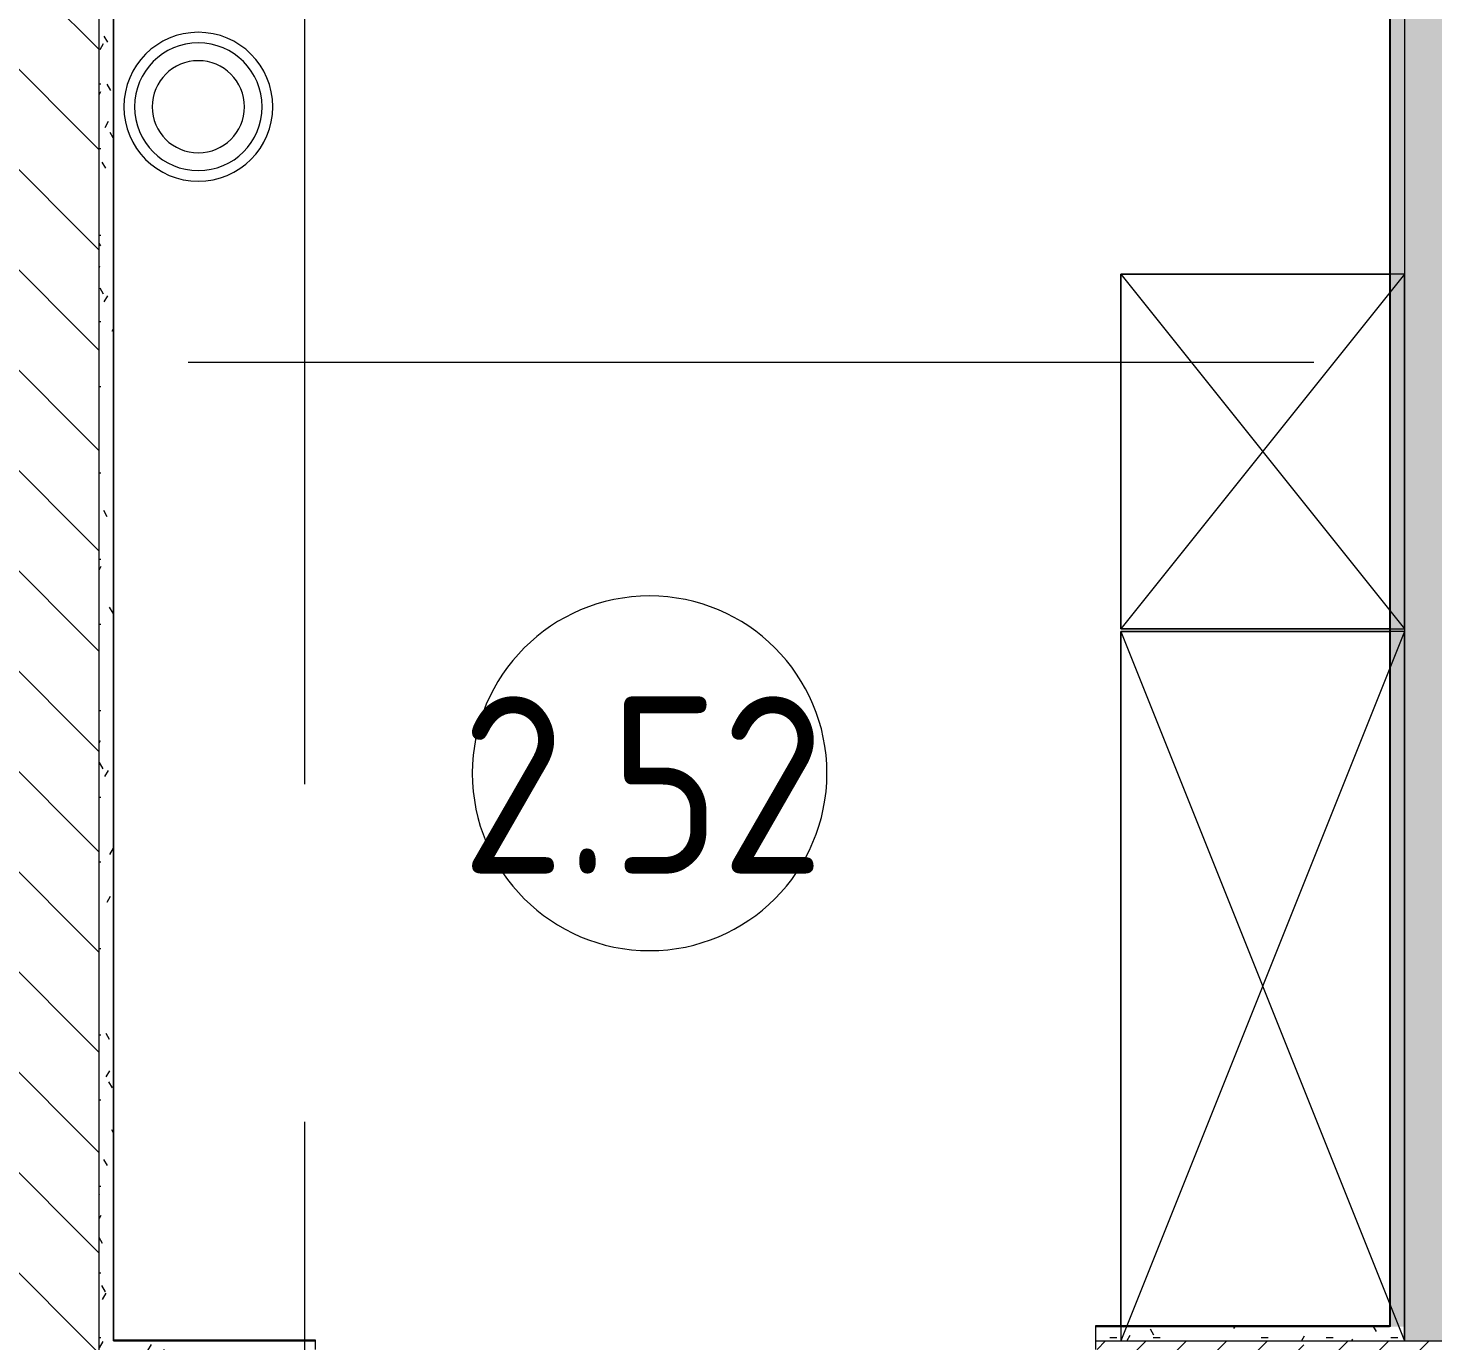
# Model space of a CAD drawing. Header units: millimetres. Extents: x 81609 to 272668, y -8553 to 29000.
# Drawn here: x 88970 to 90951, y 13620 to 15471 of the extents above; entities that cross this region are included whole.
import ezdxf

# ---------------------------------------------------------------- set-up
doc = ezdxf.new("R2010")
doc.units = ezdxf.units.MM
doc.linetypes.add('Осевая', pattern=[3175, 635, -476.25, 1587.5, -476.25])
for name, color, linetype, lineweight in [('A-AREA-IDEN', 7, 'Continuous', 9), ('A-WALL', 7, 'Continuous', 9), ('I-WALL', 7, 'Continuous', 9), ('P-SANR-FIXT', 7, 'Continuous', 9), ('Оси-2', 7, 'Осевая', 9)]:
    doc.layers.add(name, color=color, linetype=linetype, lineweight=lineweight)
for name, color, linetype, lineweight, true_color in [('A-WALL-1', 7, 'Continuous', 9, 0x3c3c3c), ('A-WALL-FNSH-1', 7, 'Continuous', 9, 0x3c3c3c), ('I-FURN-1', 7, 'Continuous', 9, 0xf0f0f0)]:
    doc.layers.add(name, color=color, linetype=linetype, lineweight=lineweight, true_color=true_color)
doc.styles.add('GOST Common_1', font='GOST_Common.ttf', dxfattribs={"width": 0.9, "height": 250})
pattern_1 = [(0, (0, 0), (121.92, 30.48), [10.058, -81.382, 10.058, -81.382, -487.68]), (0, (0, 0), (121.92, 30.48), [-182.88, 10.058, -172.822, 10.058, -81.382, -213.36]), (0, (0, 0), (121.92, 30.48), [-457.2, 10.058, -50.902, 10.058, -142.342]), (120, (45.72, 15.24), (-87.356454, 90.345817), [10.058, -81.382, 10.058, -81.382, -487.68]), (120, (45.72, 15.24), (-87.356454, 90.345817), [-182.88, 10.058, -172.822, 10.058, -81.382, -213.36]), (120, (45.72, 15.24), (-87.356454, 90.345817), [-457.2, 10.058, -50.902, 10.058, -142.342]), (240, (60.96, 76.2), (-34.563546, -120.825817), [10.058, -81.382, 10.058, -81.382, -487.68]), (240, (60.96, 76.2), (-34.563546, -120.825817), [-182.88, 10.058, -172.822, 10.058, -81.382, -213.36]), (240, (60.96, 76.2), (-34.563546, -120.825817), [-457.2, 10.058, -50.902, 10.058, -142.342])]

# ---------------------------------------------------------------- blocks, each defined once
blk = doc.blocks.new('Шкаф параметрический - 1_185-V142-План размещения напольных электротехнических лючков и розеток 2 этажа в осях 23-33')
at = {"layer": 'I-FURN-1'}
for p, q in [((0, 0), (1000, -400)), ((0, -400), (1000, 0)), ((1000, 0), (0, 0)), ((0, 0), (0, -400)), ((1000, -400), (1000, 0)), ((0, -400), (0, -20)), ((0, -400), (1000, -400)), ((980, -400), (0, -400))]:
    blk.add_line(p, q, dxfattribs=at)
blk = doc.blocks.new('Шкаф параметрический - 1_165-25613087-План размещения напольных электротехнических лючков и розеток 2 этажа в осях 23-33')
at = {"layer": 'I-FURN-1'}
for p, q in [((0, 0), (500, -400)), ((0, -400), (500, 0)), ((500, 0), (0, 0)), ((0, 0), (0, -400)), ((500, -400), (500, 0)), ((0, -400), (0, -20)), ((500, -20), (500, -400)), ((0, -400), (500, -400)), ((500, -400), (0, -400))]:
    blk.add_line(p, q, dxfattribs=at)
blk = doc.blocks.new('мусорная корзина - Round_ Metal-30590745-План размещения напольных электротехнических лючков и розеток 2 этажа в осях 23-33')
at = {"layer": 'P-SANR-FIXT'}
for radius, start, end in [(105, 0, 180), (90, 360, 180), (65, 0, 180), (105, 180, 360), (90, 180, 360), (65, 180, 360)]:
    blk.add_arc((0, 0), radius, start, end, dxfattribs=at)
blk = doc.blocks.new('Марка_Помещения - Номер-25198446-План размещения напольных электротехнических лючков и розеток 2 этажа в осях 23-33')
at = {"layer": 'A-AREA-IDEN'}
for start, end in [(360, 180), (180, 360)]:
    blk.add_arc((0, 0), 2.5, start, end, dxfattribs=at)

msp = doc.modelspace()

# ---------------------------------------------------------------- hatches: boundary and pattern name
at = {"layer": 'I-WALL'}
h = msp.add_hatch(dxfattribs=at)
h.set_pattern_fill('FP_41', color=256, style=0, pattern_type=2)
h.set_pattern_definition(pattern_1)
h.paths.add_polyline_path([(90890.7, 13640), (90910.7, 13640), (90910.7, 17050), (90890.7, 17050), (90890.7, 14480.5)])
h = msp.add_hatch(dxfattribs=at)
h.set_pattern_fill('FP_19', color=256, style=0, pattern_type=2)
h.set_pattern_definition([(135, (0, 0), (-75.43415, -75.43415), [106.68, -17.78, 3.556, -17.78]), (135, (0, 75.39), (-75.43415, -75.43415), []), (50, (0, 0), (127.52922, -11.15758), [13.335, -146.685]), (355, (0, 0), (-24.66966, 133.74002), [10.668, -117.348]), (100.451, (10.63, -0.93), (102.85973, 122.58178), [11.333, -124.663]), (46.184, (0, 35.56), (189.75516, -29.43036), [20.002, -220.027]), (96.636, (15.81, 33.1), (166.1822, 173.1996), [17, -186.995]), (351.184, (0, 35.56), (166.18393, 173.19757), [16.002, -176.022]), (21, (17.78, 26.67), (106.13027, -71.58603), [13.335, -146.685]), (326, (17.78, 26.67), (43.26188, 128.93175), [10.668, -117.348]), (71.451, (26.62, 20.7), (149.39198, 57.34505), [11.333, -124.663]), (37.5, (0, 0), (2.162228, 59.188357), [3.353, -112.573, 3.353, -115.773, -117.792]), (37.5, (0, 0), (2.162228, 59.188357), [-235.052, 3.353, -114.44]), (7.5, (0, 0), (46.773857, 70.126152), [3.353, -64.567, 3.353, -109.906, -44.894]), (7.5, (0, 0), (46.773857, 70.126152), [-181.178, 3.353, -41.542]), (327.5, (-39.65, 0), (94.913671, -4.010093), [3.353, -41.097, 3.353, -135.331, -184.023]), (327.5, (-39.65, 0), (94.913671, -4.010093), [-183.134, 3.353, -180.67]), (317.5, (-57.43, 0), (103.69057, 17.79882), [3.353, -54.432, 3.353, -88.748, -130.683]), (317.5, (-57.43, 0), (103.69057, 17.79882), [-149.885, 3.353, -127.33])])
h.paths.add_polyline_path([(90910.7, 13620), (90990.7, 13620), (90990.7, 17050), (90910.7, 17050), (90910.7, 13640)])
h = msp.add_hatch(dxfattribs=at)
h.set_pattern_fill('FP_4', color=256, style=0, pattern_type=2)
h.set_pattern_definition([(135, (0, 0), (-70.71068, -70.71068), [])])
h.paths.add_polyline_path([(89070, 13600), (89070, 16100), (88870, 16100), (88870, 13600)])
h = msp.add_hatch(dxfattribs=at)
h.set_pattern_fill('FP_41', color=256, style=0, pattern_type=2)
h.set_pattern_definition(pattern_1)
h.paths.add_polyline_path([(89090, 13600), (89090, 16100), (89070, 16100), (89070, 13600)])
h = msp.add_hatch(dxfattribs=at)
h.set_pattern_fill('FP_41', color=256, style=0, pattern_type=2)
h.set_pattern_definition(pattern_1)
h.paths.add_polyline_path([(90510.7, 13620), (90910.7, 13620), (90910.7, 13640), (90475, 13640), (90475, 13620)])
h = msp.add_hatch(dxfattribs=at)
h.set_pattern_fill('FP_41', color=256, style=0, pattern_type=2)
h.set_pattern_definition(pattern_1)
h.paths.add_polyline_path([(89090, 13600), (89345, 13600), (89345, 13608), (89375, 13608), (89375, 13620), (89090, 13620)])
h = msp.add_hatch(dxfattribs=at)
h.set_pattern_fill('FP_2', color=256, style=0, pattern_type=2)
h.set_pattern_definition([(45, (0, 0), (-57.024626, 57.024626), []), (45, (57.025, 0), (-57.024626, 57.024626), [100.806, -20.161, 3.353, -16.808])])
h.paths.add_polyline_path([(92325, 13400), (93050, 13400), (93050, 13620), (92325, 13620), (92325, 13437.1)])
h.paths.add_polyline_path([(91001.8, 13400), (91225, 13400), (91225, 13620), (90475, 13620), (90475, 13608), (90505, 13608), (90505, 13600), (90475, 13600), (90475, 13400), (90910.7, 13400)])

# ---------------------------------------------------------------- linework, layer by layer
at = {"layer": 'A-WALL'}
for p, q in [((90910.7, 17050), (90910.7, 13620)), ((89090, 16080), (89090, 13620)), ((90475, 13620), (91195, 13620))]:
    msp.add_line(p, q, dxfattribs=at)
at = {"layer": 'A-WALL-1'}
for p, q in [((89070, 13600), (89070, 16100)), ((90475, 13640), (90475, 13608)), ((90890.7, 13640), (90889.7, 13640)), ((89091, 13620), (89090, 13620)), ((89375, 13608), (89375, 13620))]:
    msp.add_line(p, q, dxfattribs=at)
at = {"layer": 'A-WALL-FNSH-1'}
for p, q in [((90889.7, 17029), (90889.7, 13641)), ((90890.7, 13640), (90890.7, 17030)), ((89091, 13621), (89091, 16079)), ((90889.7, 13641), (90475, 13641)), ((90475, 13641), (90475, 13640)), ((90475, 13640), (90889.7, 13640)), ((89375, 13621), (89091, 13621)), ((89091, 13620), (89375, 13620)), ((89375, 13620), (89375, 13621))]:
    msp.add_line(p, q, dxfattribs=at)
at = {"layer": 'Оси-2'}
for p, q in [((89360, 593.7), (89360, 19415.1)), ((84909.3, 15000), (122160, 15000))]:
    msp.add_line(p, q, dxfattribs=at)

# ---------------------------------------------------------------- block references
at = {"layer": 'A-AREA-IDEN', "xscale": 99.99999999999993, "yscale": 99.99999999999993, "zscale": 99.99999999999993}
msp.add_blockref('Марка_Помещения - Номер-25198446-План размещения напольных электротехнических лючков и розеток 2 этажа в осях 23-33', (89846.3, 14420.2), dxfattribs=at)
at = {"layer": 'I-FURN-1', "rotation": 269.9999999999999}
for name, p in [('Шкаф параметрический - 1_165-25613087-План размещения напольных электротехнических лючков и розеток 2 этажа в осях 23-33', (90910.7, 15124)), ('Шкаф параметрический - 1_185-V142-План размещения напольных электротехнических лючков и розеток 2 этажа в осях 23-33', (90910.7, 14620))]:
    msp.add_blockref(name, p, dxfattribs=at)
at = {"layer": 'P-SANR-FIXT'}
msp.add_blockref('мусорная корзина - Round_ Metal-30590745-План размещения напольных электротехнических лючков и розеток 2 этажа в осях 23-33', (89210, 15360), dxfattribs=at)

# ---------------------------------------------------------------- texts
at = {"layer": 'A-AREA-IDEN', "insert": (89580.5, 14528.8), "char_height": 250, "width": 663.797, "attachment_point": 1, "style": 'GOST Common_1'}
msp.add_mtext('2.52', dxfattribs=at)

doc.saveas('drawing.dxf')
